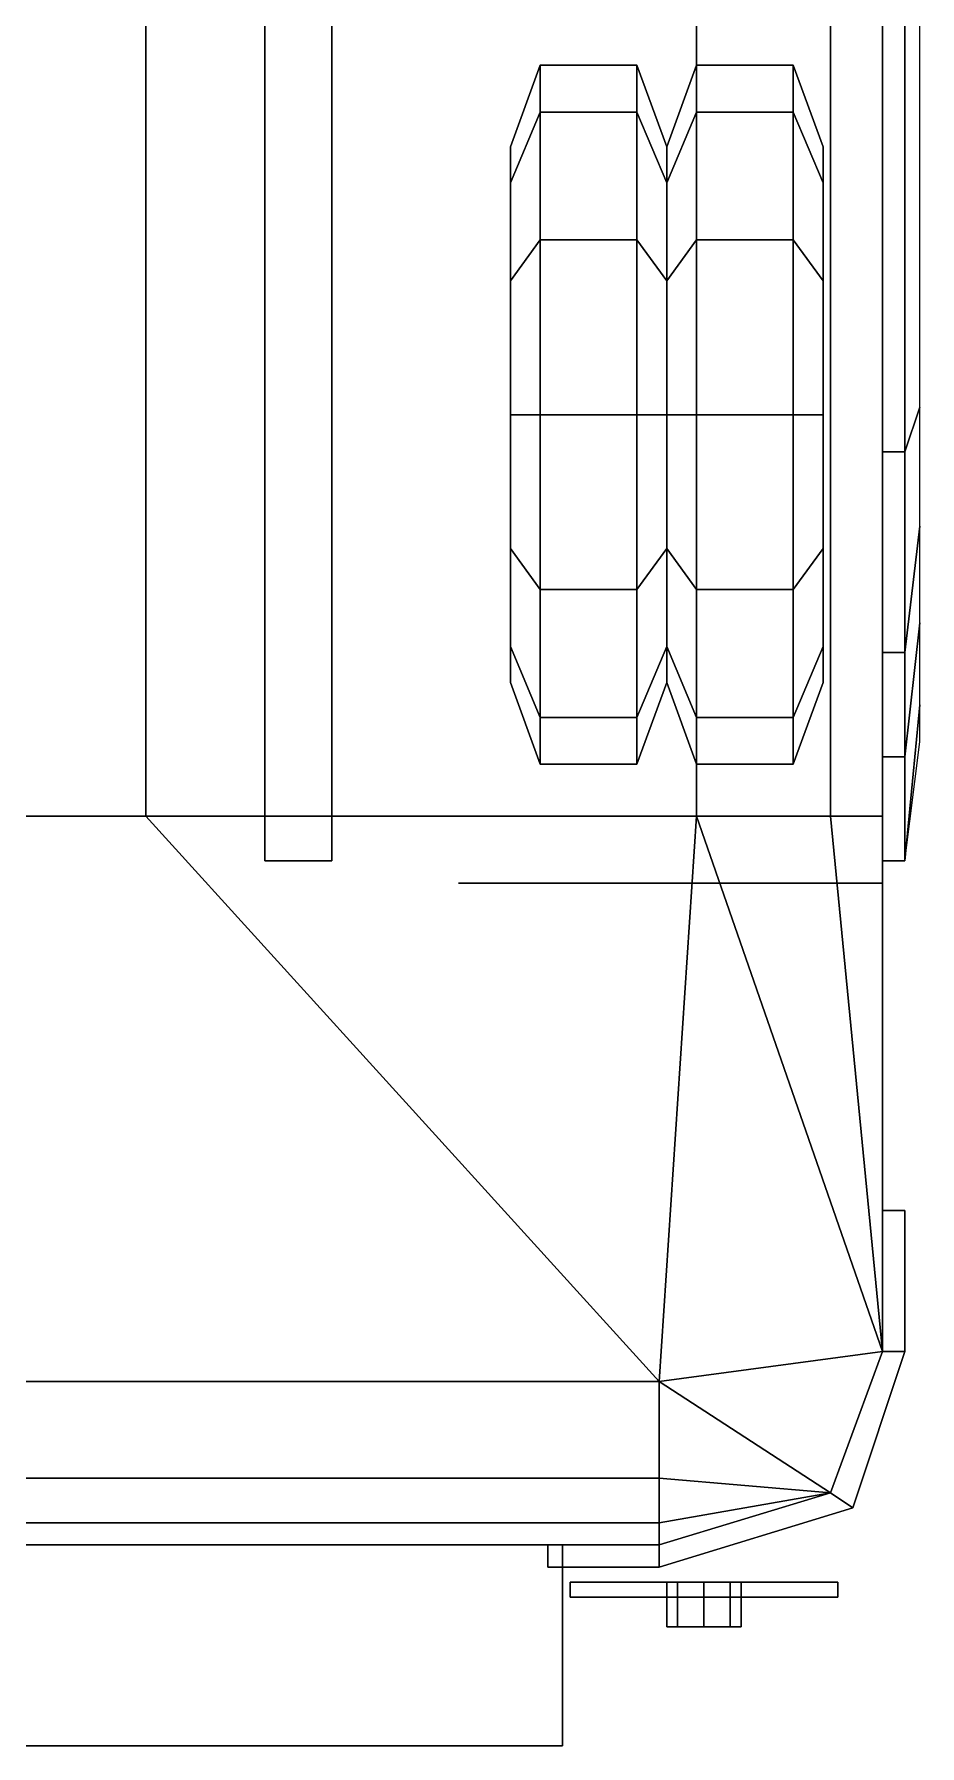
# Model space of a CAD drawing. Header units: millimetres. Extents: x -1.2 to 4.8, y -3.49 to 6.22.
# Drawn here: x 0 to 1.19, y -3.49 to -1.188 of the extents above; entities that cross this region are included whole.
import ezdxf

# ---------------------------------------------------------------- set-up
doc = ezdxf.new("R2010")
doc.units = ezdxf.units.MM
doc.layers.add('wheels', color=2, linetype='Continuous')

msp = doc.modelspace()

# ---------------------------------------------------------------- linework, layer by layer
for points in [[(0.15, -2.24, 2.79), (0.15, 0.7699999999999996, 2.79), (-0.15, 0.7699999999999996, 2.79), (-0.15, -2.24, 2.79)], [(0.1500000000000002, 0.7699999999999987, 2.79), (0.1499999999999998, -2.240000000000001, 2.79), (0.8899999999999998, -2.240000000000001, 2.74), (0.8900000000000002, 0.7699999999999987, 2.74)], [(0.8900000000000001, 0.7700000000000005, 2.74), (0.8899999999999997, -2.239999999999999, 2.74), (1.07, -2.239999999999999, 2.62), (1.07, 0.7700000000000005, 2.62)], [(1.07, 0.7699999999999996, 2.62), (1.07, -2.24, 2.62), (1.14, -2.24, 2.510000000000001), (1.14, 0.7699999999999996, 2.510000000000001)], [(1.14, -2.960000000000001, 2.510000000000001), (1.14, -2.960000000000001, 0.96), (1.14, 0.77, 0.96), (1.14, 0.77, 2.510000000000001)], [(0.3099999999999996, -0.03000000000000025, 0.39), (0.3099999999999996, -2.300000000000001, 0.39), (0.3099999999999996, -2.300000000000001, 0.5900000000000001), (0.3099999999999996, -0.1200000000000001, 0.59)], [(0.4, -0.03000000000000025, 0.39), (0.4, -2.300000000000001, 0.39), (0.3099999999999996, -2.300000000000001, 0.39), (0.3099999999999996, -0.03000000000000025, 0.39)], [(0.4, -2.300000000000001, 0.5900000000000001), (0.4, -2.300000000000001, 0.39), (0.4, -0.03000000000000025, 0.39), (0.4, -0.1200000000000001, 0.59)], [(0.3099999999999996, -0.1200000000000001, 0.59), (0.3099999999999996, -2.300000000000001, 0.5900000000000001), (0.4, -2.300000000000001, 0.5900000000000001), (0.4, -0.1200000000000001, 0.59)], [(1.17, -1.750000000000001, 0.96), (1.17, -0.6000000000000005, 0.96), (1.14, -0.6000000000000005, 0.96), (1.14, -1.750000000000001, 0.96)], [(1.19, -1.69, 0.8200000000000001), (1.19, -0.6500000000000004, 0.8200000000000001), (1.17, -0.6000000000000005, 0.96), (1.17, -1.750000000000001, 0.96)], [(1.19, -1.850000000000001, 0.77), (1.19, -1.69, 0.8200000000000001), (1.17, -1.750000000000001, 0.96), (1.17, -2.02, 0.88)], [(1.14, -2.02, 0.96), (1.14, -2.02, 0.88), (1.14, -1.750000000000001, 0.96)], [(1.17, -2.02, 0.88), (1.17, -1.750000000000001, 0.96), (1.14, -1.750000000000001, 0.96), (1.14, -2.02, 0.88)], [(1.19, -1.98, 0.66), (1.19, -1.850000000000001, 0.77), (1.17, -2.02, 0.88), (1.17, -2.16, 0.74)], [(1.19, -2.090000000000001, 0.44), (1.19, -1.98, 0.66), (1.17, -2.16, 0.74), (1.17, -2.300000000000001, 0.51)], [(1.14, -2.16, 0.96), (1.14, -2.16, 0.74), (1.14, -2.02, 0.88), (1.14, -2.02, 0.96)], [(1.17, -2.16, 0.74), (1.17, -2.02, 0.88), (1.14, -2.02, 0.88), (1.14, -2.16, 0.74)], [(1.19, -2.140000000000001, 0.39), (1.19, -2.090000000000001, 0.44), (1.17, -2.300000000000001, 0.51), (1.17, -2.3, 0.39)], [(1.14, -2.300000000000001, 0.96), (1.14, -2.300000000000001, 0.51), (1.14, -2.16, 0.74), (1.14, -2.16, 0.96)], [(1.17, -2.3, 0.51), (1.17, -2.16, 0.74), (1.14, -2.16, 0.74), (1.14, -2.3, 0.51)], [(0.84, -3.000000000000001, 2.66), (0.1499999999999998, -2.240000000000001, 2.79), (-0.1499999999999999, -2.24, 2.79), (-0.8399999999999999, -3.000000000000001, 2.66)], [(0.84, -3.000000000000001, 2.66), (0.8899999999999997, -2.240000000000002, 2.74), (0.1499999999999998, -2.240000000000001, 2.79)], [(1.14, -2.960000000000001, 2.510000000000001), (1.14, -2.960000000000001, 2.510000000000001), (0.8899999999999997, -2.240000000000002, 2.74), (0.8399999999999997, -3.000000000000001, 2.66)], [(0.8899999999999997, -2.240000000000002, 2.74), (1.14, -2.960000000000001, 2.510000000000001), (1.14, -2.960000000000001, 2.510000000000001), (1.07, -2.24, 2.62)], [(1.07, -2.24, 2.62), (1.14, -2.960000000000001, 2.510000000000001), (1.14, -2.960000000000001, 2.510000000000001), (1.14, -2.24, 2.510000000000001)], [(0.3099999999999996, -2.300000000000001, 0.5900000000000001), (0.3099999999999996, -2.300000000000001, 0.39), (0.4, -2.300000000000001, 0.39), (0.4, -2.300000000000001, 0.5900000000000001)], [(1.14, -2.960000000000001, 0.96), (1.14, -2.960000000000001, 0.39), (1.14, -2.300000000000001, 0.39), (1.14, -2.300000000000001, 0.96)], [(1.17, -2.3, 0.39), (1.17, -2.300000000000001, 0.51), (1.14, -2.300000000000001, 0.51), (1.14, -2.3, 0.39)], [(0.5700000000000001, -2.330000000000001, 0.3900000000000001), (0.5700000000000001, -2.330000000000001, -0.02000000000000002), (1.14, -2.330000000000001, -0.02000000000000002), (1.14, -2.330000000000001, 0.3900000000000001)], [(1.14, -2.330000000000001, 0.3900000000000001), (1.14, -2.330000000000001, -0.02000000000000002), (0.5700000000000001, -2.330000000000001, -0.02000000000000002), (0.5700000000000001, -2.330000000000001, 0.3900000000000001)], [(1.140000000000001, -2.960000000000001, 0.64), (1.17, -2.960000000000001, 0.64), (1.17, -2.77, 0.64), (1.140000000000001, -2.77, 0.64)], [(1.17, -2.77, 0.64), (1.17, -2.77, 0.56), (1.140000000000001, -2.77, 0.56), (1.140000000000001, -2.77, 0.64)], [(1.140000000000001, -2.77, 0.64), (1.140000000000001, -2.77, 0.56), (1.140000000000001, -2.960000000000001, 0.56), (1.140000000000001, -2.960000000000001, 0.64)], [(1.140000000000001, -2.77, 0.56), (1.17, -2.77, 0.56), (1.17, -2.960000000000001, 0.56), (1.140000000000001, -2.960000000000001, 0.56)], [(1.140000000000001, -2.77, 0.53), (1.140000000000001, -2.77, 0.4500000000000001), (1.140000000000001, -2.960000000000001, 0.4500000000000001), (1.140000000000001, -2.960000000000001, 0.53)], [(1.17, -2.77, 0.53), (1.17, -2.77, 0.4500000000000001), (1.140000000000001, -2.77, 0.4500000000000001), (1.140000000000001, -2.77, 0.53)], [(1.140000000000001, -2.77, 0.4500000000000001), (1.17, -2.77, 0.4500000000000001), (1.17, -2.960000000000001, 0.4500000000000001), (1.140000000000001, -2.960000000000001, 0.4500000000000001)], [(1.140000000000001, -2.960000000000001, 0.53), (1.17, -2.960000000000001, 0.53), (1.17, -2.77, 0.53), (1.140000000000001, -2.77, 0.53)], [(1.17, -2.960000000000001, 0.64), (1.17, -2.960000000000001, 0.56), (1.17, -2.77, 0.56), (1.17, -2.77, 0.64)], [(1.17, -2.960000000000001, 0.53), (1.17, -2.960000000000001, 0.4500000000000001), (1.17, -2.77, 0.4500000000000001), (1.17, -2.77, 0.53)], [(1.14, -2.960000000000001, 2.510000000000001), (1.14, -2.960000000000001, 2.510000000000001), (0.84, -3.000000000000001, 2.66), (1.07, -3.15, 2.4)], [(1.07, -3.15, 2.4), (1.07, -3.15, 0.39), (1.14, -2.960000000000001, 0.39), (1.14, -2.960000000000001, 2.510000000000001)], [(1.07, -3.15, 0.64), (1.1, -3.170000000000001, 0.64), (1.17, -2.960000000000001, 0.64), (1.140000000000001, -2.960000000000001, 0.64)], [(1.140000000000001, -2.960000000000001, 0.56), (1.17, -2.960000000000001, 0.56), (1.1, -3.170000000000001, 0.56), (1.07, -3.15, 0.56)], [(1.140000000000001, -2.960000000000001, 0.64), (1.140000000000001, -2.960000000000001, 0.56), (1.07, -3.150000000000001, 0.56), (1.07, -3.150000000000001, 0.64)], [(1.07, -3.15, 0.53), (1.1, -3.170000000000001, 0.53), (1.17, -2.960000000000001, 0.53), (1.140000000000001, -2.960000000000001, 0.53)], [(1.140000000000001, -2.960000000000001, 0.4500000000000001), (1.17, -2.960000000000001, 0.4500000000000001), (1.1, -3.170000000000001, 0.4500000000000001), (1.07, -3.15, 0.4500000000000001)], [(1.140000000000001, -2.960000000000001, 0.53), (1.140000000000001, -2.960000000000001, 0.4500000000000001), (1.07, -3.150000000000001, 0.4500000000000001), (1.07, -3.150000000000001, 0.53)], [(1.1, -3.170000000000001, 0.64), (1.1, -3.170000000000001, 0.56), (1.17, -2.960000000000001, 0.56), (1.17, -2.960000000000001, 0.64)], [(1.1, -3.170000000000001, 0.53), (1.1, -3.170000000000001, 0.4500000000000001), (1.17, -2.960000000000001, 0.4500000000000001), (1.17, -2.960000000000001, 0.53)], [(0.84, -3.130000000000001, 2.62), (0.84, -3.000000000000001, 2.66), (-0.8399999999999999, -3.000000000000001, 2.66), (-0.8399999999999999, -3.130000000000001, 2.62)], [(1.07, -3.15, 2.4), (1.07, -3.15, 2.4), (0.8399999999999999, -3.000000000000001, 2.66), (0.8399999999999999, -3.130000000000001, 2.62)], [(0.84, -3.19, 2.56), (0.84, -3.130000000000001, 2.62), (-0.8399999999999999, -3.130000000000001, 2.62), (-0.8399999999999999, -3.19, 2.56)], [(1.07, -3.15, 2.4), (1.07, -3.15, 2.4), (0.8399999999999999, -3.130000000000001, 2.62), (0.8399999999999999, -3.19, 2.56)], [(0.84, -3.220000000000001, 2.4), (0.84, -3.220000000000001, 0.39), (1.07, -3.15, 0.39), (1.07, -3.15, 2.4)], [(1.07, -3.15, 2.4), (1.07, -3.15, 2.4), (0.8399999999999999, -3.19, 2.56), (0.8399999999999999, -3.220000000000001, 2.4)], [(0.84, -3.220000000000001, 0.64), (0.84, -3.25, 0.64), (1.1, -3.170000000000001, 0.64), (1.07, -3.15, 0.64)], [(1.07, -3.15, 0.56), (1.1, -3.170000000000001, 0.56), (0.84, -3.25, 0.56), (0.84, -3.220000000000001, 0.56)], [(1.07, -3.15, 0.64), (1.07, -3.15, 0.56), (0.84, -3.220000000000001, 0.56), (0.84, -3.220000000000001, 0.64)], [(0.84, -3.220000000000001, 0.53), (0.84, -3.25, 0.53), (1.1, -3.170000000000001, 0.53), (1.07, -3.15, 0.53)], [(1.07, -3.15, 0.4500000000000001), (1.1, -3.170000000000001, 0.4500000000000001), (0.84, -3.25, 0.4500000000000001), (0.84, -3.220000000000001, 0.4500000000000001)], [(1.07, -3.15, 0.53), (1.07, -3.15, 0.4500000000000001), (0.84, -3.220000000000001, 0.4500000000000001), (0.84, -3.220000000000001, 0.53)], [(0.84, -3.25, 0.64), (0.84, -3.25, 0.56), (1.1, -3.170000000000001, 0.56), (1.1, -3.170000000000001, 0.64)], [(0.84, -3.25, 0.53), (0.84, -3.25, 0.4500000000000001), (1.1, -3.170000000000001, 0.4500000000000001), (1.1, -3.170000000000001, 0.53)], [(0.84, -3.220000000000001, 2.4), (0.84, -3.19, 2.56), (-0.8399999999999999, -3.19, 2.56), (-0.8399999999999999, -3.220000000000001, 2.4)], [(0.84, -3.220000000000001, 0.39), (0.84, -3.220000000000001, 2.4), (-0.8399999999999999, -3.220000000000001, 2.4), (-0.8399999999999999, -3.220000000000001, 0.39)], [(0.71, -3.220000000000002, 0.39), (0.71, -3.49, 0.39), (-0.71, -3.49, 0.39), (-0.71, -3.220000000000002, 0.39)], [(-0.71, -3.220000000000002, 0.4299999999999999), (-0.71, -3.49, 0.4299999999999999), (0.71, -3.49, 0.4299999999999999), (0.71, -3.220000000000002, 0.4299999999999999)], [(0.6899999999999992, -3.220000000000001, 0.56), (0.6899999999999992, -3.25, 0.56), (0.6899999999999992, -3.25, 0.64), (0.6899999999999992, -3.220000000000001, 0.64)], [(0.84, -3.220000000000001, 0.64), (0.84, -3.220000000000001, 0.56), (0.6899999999999992, -3.220000000000001, 0.56), (0.6899999999999992, -3.220000000000001, 0.64)], [(0.84, -3.220000000000001, 0.56), (0.84, -3.25, 0.56), (0.6899999999999992, -3.25, 0.56), (0.6899999999999992, -3.220000000000001, 0.56)], [(0.6899999999999992, -3.220000000000001, 0.64), (0.6899999999999992, -3.25, 0.64), (0.84, -3.25, 0.64), (0.84, -3.220000000000001, 0.64)], [(0.6899999999999992, -3.220000000000001, 0.4500000000000001), (0.6899999999999992, -3.25, 0.4500000000000001), (0.6899999999999992, -3.25, 0.53), (0.6899999999999992, -3.220000000000001, 0.53)], [(0.84, -3.220000000000001, 0.53), (0.84, -3.220000000000001, 0.4500000000000001), (0.6899999999999992, -3.220000000000001, 0.4500000000000001), (0.6899999999999992, -3.220000000000001, 0.53)], [(0.84, -3.220000000000001, 0.4500000000000001), (0.84, -3.25, 0.4500000000000001), (0.6899999999999992, -3.25, 0.4500000000000001), (0.6899999999999992, -3.220000000000001, 0.4500000000000001)], [(0.6899999999999992, -3.220000000000001, 0.53), (0.6899999999999992, -3.25, 0.53), (0.84, -3.25, 0.53), (0.84, -3.220000000000001, 0.53)], [(0.71, -3.49, 0.4299999999999999), (0.71, -3.49, 0.39), (0.71, -3.220000000000002, 0.39), (0.71, -3.220000000000002, 0.4299999999999999)], [(0.6899999999999992, -3.25, 0.64), (0.6899999999999992, -3.25, 0.56), (0.84, -3.25, 0.56), (0.84, -3.25, 0.64)], [(0.6899999999999992, -3.25, 0.53), (0.6899999999999992, -3.25, 0.4500000000000001), (0.84, -3.25, 0.4500000000000001), (0.84, -3.25, 0.53)], [(0.7199999999999993, -3.270000000000001, 0.37), (0.7199999999999993, -3.290000000000003, 0.37), (0.7199999999999993, -3.290000000000003, 0.61), (0.7199999999999993, -3.270000000000001, 0.61)], [(1.08, -3.270000000000001, 0.61), (1.08, -3.270000000000001, 0.37), (0.7199999999999993, -3.270000000000001, 0.37), (0.7199999999999993, -3.270000000000001, 0.61)], [(1.08, -3.270000000000001, 0.37), (1.08, -3.290000000000003, 0.37), (0.7199999999999993, -3.290000000000003, 0.37), (0.7199999999999993, -3.270000000000001, 0.37)], [(0.7199999999999993, -3.270000000000001, 0.61), (0.7199999999999993, -3.290000000000003, 0.61), (1.08, -3.290000000000003, 0.61), (1.08, -3.270000000000001, 0.61)], [(0.7199999999999993, -3.290000000000003, 0.61), (0.7199999999999993, -3.290000000000003, 0.37), (1.08, -3.290000000000003, 0.37), (1.08, -3.290000000000003, 0.61)], [(0.8646446609406725, -3.270000000000001, 0.7053553390593275), (0.8499999999999999, -3.270000000000001, 0.67), (0.8499999999999999, -3.33, 0.67), (0.8646446609406725, -3.33, 0.7053553390593275)], [(0.8499999999999999, -3.270000000000001, 0.67), (0.8646446609406725, -3.270000000000001, 0.6346446609406726), (0.8646446609406725, -3.33, 0.6346446609406726), (0.8499999999999999, -3.33, 0.67)], [(0.85, -3.270000000000001, 0.67), (0.9353553390593274, -3.270000000000001, 0.7053553390593275), (0.9500000000000001, -3.270000000000001, 0.67), (0.8646446609406726, -3.270000000000001, 0.6346446609406726)], [(0.8646446609406726, -3.270000000000001, 0.7053553390593275), (0.9, -3.270000000000001, 0.7200000000000001), (0.9353553390593274, -3.270000000000001, 0.7053553390593275), (0.85, -3.270000000000001, 0.67)], [(0.8999999999999999, -3.270000000000001, 0.7200000000000001), (0.8646446609406725, -3.270000000000001, 0.7053553390593275), (0.8646446609406725, -3.33, 0.7053553390593275), (0.8999999999999999, -3.33, 0.7200000000000001)], [(0.8646446609406725, -3.270000000000001, 0.6346446609406726), (0.8999999999999999, -3.270000000000001, 0.62), (0.8999999999999999, -3.33, 0.62), (0.8646446609406725, -3.33, 0.6346446609406726)], [(0.8646446609406726, -3.270000000000001, 0.6346446609406726), (0.9500000000000001, -3.270000000000001, 0.67), (0.9353553390593274, -3.270000000000001, 0.6346446609406726), (0.9, -3.270000000000001, 0.62)], [(0.9353553390593273, -3.270000000000001, 0.7053553390593275), (0.8999999999999999, -3.270000000000001, 0.7200000000000001), (0.8999999999999999, -3.33, 0.7200000000000001), (0.9353553390593273, -3.33, 0.7053553390593275)], [(0.8999999999999999, -3.270000000000001, 0.62), (0.9353553390593273, -3.270000000000001, 0.6346446609406726), (0.9353553390593273, -3.33, 0.6346446609406726), (0.8999999999999999, -3.33, 0.62)], [(0.95, -3.270000000000001, 0.67), (0.9353553390593273, -3.270000000000001, 0.7053553390593275), (0.9353553390593273, -3.33, 0.7053553390593275), (0.95, -3.33, 0.67)], [(0.9353553390593273, -3.270000000000001, 0.6346446609406726), (0.95, -3.270000000000001, 0.67), (0.95, -3.33, 0.67), (0.9353553390593273, -3.33, 0.6346446609406726)], [(1.08, -3.290000000000003, 0.61), (1.08, -3.290000000000003, 0.37), (1.08, -3.270000000000001, 0.37), (1.08, -3.270000000000001, 0.61)], [(0.95, -3.33, 0.67), (0.8646446609406725, -3.33, 0.7053553390593275), (0.8499999999999999, -3.33, 0.67), (0.9353553390593273, -3.33, 0.6346446609406726)], [(0.9353553390593273, -3.33, 0.6346446609406726), (0.8499999999999999, -3.33, 0.67), (0.8646446609406725, -3.33, 0.6346446609406726), (0.8999999999999999, -3.33, 0.62)], [(0.9353553390593273, -3.33, 0.7053553390593275), (0.8999999999999999, -3.33, 0.7200000000000001), (0.8646446609406725, -3.33, 0.7053553390593275), (0.95, -3.33, 0.67)], [(-0.71, -3.49, 0.4299999999999999), (-0.71, -3.49, 0.39), (0.71, -3.49, 0.39), (0.71, -3.49, 0.4299999999999999)]]:
    msp.add_3dface(points)
at = {"layer": 'wheels'}
for points in [[(0.6800000000000002, -1.292968060221313, 0.5850000000000006), (0.6800000000000002, -1.23, 0.3500000000000003), (0.6400000000000001, -1.34, 0.3500000000000002), (0.6400000000000001, -1.388230854637603, 0.53)], [(0.6800000000000002, -1.23, 0.3500000000000003), (0.6800000000000002, -1.292968060221312, 0.1149999999999998), (0.6400000000000001, -1.388230854637603, 0.1700000000000003), (0.6400000000000001, -1.34, 0.3500000000000002)], [(0.8100000000000003, -1.292968060221313, 0.5850000000000006), (0.8100000000000003, -1.23, 0.3500000000000003), (0.6800000000000002, -1.23, 0.3500000000000003), (0.6800000000000002, -1.292968060221313, 0.5850000000000006)], [(0.8100000000000003, -1.23, 0.3500000000000003), (0.8100000000000003, -1.292968060221312, 0.1149999999999998), (0.6800000000000002, -1.292968060221312, 0.1149999999999998), (0.6800000000000002, -1.23, 0.3500000000000003)], [(0.8100000000000003, -1.23, 0.3499999999999998), (0.8100000000000003, -1.292968060221312, 0.5850000000000002), (0.8500000000000003, -1.388230854637603, 0.5299999999999997), (0.8500000000000003, -1.34, 0.3499999999999998)], [(0.8100000000000003, -1.292968060221313, 0.1149999999999993), (0.8100000000000003, -1.23, 0.3499999999999998), (0.8500000000000003, -1.34, 0.3499999999999998), (0.8500000000000003, -1.388230854637603, 0.1699999999999999)], [(0.8900000000000001, -1.292968060221313, 0.5850000000000006), (0.8900000000000001, -1.23, 0.3500000000000003), (0.8500000000000001, -1.34, 0.3500000000000002), (0.8500000000000001, -1.388230854637603, 0.53)], [(0.8900000000000001, -1.23, 0.3500000000000003), (0.8900000000000001, -1.292968060221312, 0.1149999999999998), (0.8500000000000001, -1.388230854637603, 0.1700000000000003), (0.8500000000000001, -1.34, 0.3500000000000002)], [(1.02, -1.292968060221313, 0.5850000000000006), (1.02, -1.23, 0.3500000000000003), (0.8900000000000001, -1.23, 0.3500000000000003), (0.8900000000000001, -1.292968060221313, 0.5850000000000006)], [(1.02, -1.23, 0.3500000000000003), (1.02, -1.292968060221312, 0.1149999999999998), (0.8900000000000001, -1.292968060221312, 0.1149999999999998), (0.8900000000000001, -1.23, 0.3500000000000003)], [(1.02, -1.23, 0.3499999999999998), (1.02, -1.292968060221312, 0.5850000000000002), (1.06, -1.388230854637603, 0.5299999999999997), (1.06, -1.34, 0.3499999999999998)], [(1.02, -1.292968060221313, 0.1149999999999993), (1.02, -1.23, 0.3499999999999998), (1.06, -1.34, 0.3499999999999998), (1.06, -1.388230854637603, 0.1699999999999999)], [(0.6800000000000002, -1.292968060221312, 0.1149999999999998), (0.6800000000000002, -1.465, -0.05703193977868692), (0.6400000000000001, -1.52, 0.03823085463760223), (0.6400000000000001, -1.388230854637603, 0.1700000000000003)], [(0.6800000000000002, -1.465, 0.7570319397786871), (0.6800000000000002, -1.292968060221313, 0.5850000000000006), (0.6400000000000001, -1.388230854637603, 0.53), (0.6400000000000001, -1.52, 0.661769145362398)], [(0.8100000000000003, -1.292968060221312, 0.1149999999999998), (0.8100000000000003, -1.465, -0.05703193977868692), (0.6800000000000002, -1.465, -0.05703193977868692), (0.6800000000000002, -1.292968060221312, 0.1149999999999998)], [(0.8100000000000003, -1.465, 0.7570319397786871), (0.8100000000000003, -1.292968060221313, 0.5850000000000006), (0.6800000000000002, -1.292968060221313, 0.5850000000000006), (0.6800000000000002, -1.465, 0.7570319397786871)], [(0.8100000000000003, -1.465, -0.05703193977868715), (0.8100000000000003, -1.292968060221313, 0.1149999999999993), (0.8500000000000003, -1.388230854637603, 0.1699999999999999), (0.8500000000000003, -1.52, 0.03823085463760201)], [(0.8100000000000003, -1.292968060221312, 0.5850000000000002), (0.8100000000000003, -1.465, 0.7570319397786869), (0.8500000000000003, -1.52, 0.6617691453623977), (0.8500000000000003, -1.388230854637603, 0.5299999999999997)], [(0.8900000000000001, -1.292968060221312, 0.1149999999999998), (0.8900000000000001, -1.465, -0.05703193977868692), (0.8500000000000001, -1.52, 0.03823085463760223), (0.8500000000000001, -1.388230854637603, 0.1700000000000003)], [(0.8900000000000001, -1.465, 0.7570319397786871), (0.8900000000000001, -1.292968060221313, 0.5850000000000006), (0.8500000000000001, -1.388230854637603, 0.53), (0.8500000000000001, -1.52, 0.661769145362398)], [(1.02, -1.292968060221312, 0.1149999999999998), (1.02, -1.465, -0.05703193977868692), (0.8900000000000001, -1.465, -0.05703193977868692), (0.8900000000000001, -1.292968060221312, 0.1149999999999998)], [(1.02, -1.465, 0.7570319397786871), (1.02, -1.292968060221313, 0.5850000000000006), (0.8900000000000001, -1.292968060221313, 0.5850000000000006), (0.8900000000000001, -1.465, 0.7570319397786871)], [(1.02, -1.465, -0.05703193977868715), (1.02, -1.292968060221313, 0.1149999999999993), (1.06, -1.388230854637603, 0.1699999999999999), (1.06, -1.52, 0.03823085463760201)], [(1.02, -1.292968060221312, 0.5850000000000002), (1.02, -1.465, 0.7570319397786869), (1.06, -1.52, 0.6617691453623977), (1.06, -1.388230854637603, 0.5299999999999997)], [(0.6400000000000001, -1.88, 0.6617691453623978), (0.6400000000000001, -1.388230854637603, 0.53), (0.6400000000000001, -1.34, 0.3500000000000002), (0.6400000000000001, -2.011769145362398, 0.5299999999999999)], [(0.6400000000000001, -2.011769145362398, 0.5299999999999999), (0.6400000000000001, -1.34, 0.3500000000000002), (0.6400000000000001, -1.388230854637603, 0.1700000000000003), (0.6400000000000001, -2.06, 0.35)], [(1.06, -1.388230854637603, 0.5299999999999999), (1.06, -2.06, 0.3500000000000002), (1.06, -2.011769145362398, 0.1700000000000003), (1.06, -1.34, 0.35)], [(1.06, -1.34, 0.35), (1.06, -2.011769145362398, 0.1700000000000003), (1.06, -1.88, 0.03823085463760223), (1.06, -1.388230854637603, 0.1700000000000002)], [(0.6400000000000001, -2.06, 0.35), (0.6400000000000001, -1.388230854637603, 0.1700000000000003), (0.6400000000000001, -1.52, 0.03823085463760223), (0.6400000000000001, -2.011769145362398, 0.1700000000000002)], [(0.6400000000000001, -1.7, 0.71), (0.6400000000000001, -1.52, 0.661769145362398), (0.6400000000000001, -1.388230854637603, 0.53), (0.6400000000000001, -1.88, 0.6617691453623978)], [(1.06, -1.52, 0.6617691453623978), (1.06, -2.011769145362398, 0.53), (1.06, -2.06, 0.3500000000000002), (1.06, -1.388230854637603, 0.5299999999999999)], [(1.06, -1.388230854637603, 0.1700000000000002), (1.06, -1.88, 0.03823085463760223), (1.06, -1.7, -0.01000000000000001), (1.06, -1.52, 0.03823085463760212)], [(0.6800000000000002, -1.465, -0.05703193977868692), (0.6800000000000002, -1.7, -0.120000000000001), (0.6400000000000001, -1.7, -0.01000000000000001), (0.6400000000000001, -1.52, 0.03823085463760223)], [(0.6800000000000002, -1.7, 0.820000000000001), (0.6800000000000002, -1.465, 0.7570319397786871), (0.6400000000000001, -1.52, 0.661769145362398), (0.6400000000000001, -1.7, 0.71)], [(0.8100000000000003, -1.465, -0.05703193977868692), (0.8100000000000003, -1.7, -0.120000000000001), (0.6800000000000002, -1.7, -0.120000000000001), (0.6800000000000002, -1.465, -0.05703193977868692)], [(0.8100000000000003, -1.7, 0.820000000000001), (0.8100000000000003, -1.465, 0.7570319397786871), (0.6800000000000002, -1.465, 0.7570319397786871), (0.6800000000000002, -1.7, 0.820000000000001)], [(0.8100000000000003, -1.7, -0.120000000000001), (0.8100000000000003, -1.465, -0.05703193977868715), (0.8500000000000003, -1.52, 0.03823085463760201), (0.8500000000000003, -1.7, -0.01000000000000001)], [(0.8100000000000003, -1.465, 0.7570319397786869), (0.8100000000000003, -1.7, 0.820000000000001), (0.8500000000000003, -1.7, 0.71), (0.8500000000000003, -1.52, 0.6617691453623977)], [(0.8900000000000001, -1.465, -0.05703193977868692), (0.8900000000000001, -1.7, -0.120000000000001), (0.8500000000000001, -1.7, -0.01000000000000001), (0.8500000000000001, -1.52, 0.03823085463760223)], [(0.8900000000000001, -1.7, 0.820000000000001), (0.8900000000000001, -1.465, 0.7570319397786871), (0.8500000000000001, -1.52, 0.661769145362398), (0.8500000000000001, -1.7, 0.71)], [(1.02, -1.465, -0.05703193977868692), (1.02, -1.7, -0.120000000000001), (0.8900000000000001, -1.7, -0.120000000000001), (0.8900000000000001, -1.465, -0.05703193977868692)], [(1.02, -1.7, 0.820000000000001), (1.02, -1.465, 0.7570319397786871), (0.8900000000000001, -1.465, 0.7570319397786871), (0.8900000000000001, -1.7, 0.820000000000001)], [(1.02, -1.7, -0.120000000000001), (1.02, -1.465, -0.05703193977868715), (1.06, -1.52, 0.03823085463760201), (1.06, -1.7, -0.01000000000000001)], [(1.02, -1.465, 0.7570319397786869), (1.02, -1.7, 0.820000000000001), (1.06, -1.7, 0.71), (1.06, -1.52, 0.6617691453623977)], [(0.6400000000000001, -2.011769145362398, 0.1700000000000002), (0.6400000000000001, -1.52, 0.03823085463760223), (0.6400000000000001, -1.7, -0.01000000000000001), (0.6400000000000001, -1.88, 0.03823085463760212)], [(1.06, -1.7, 0.71), (1.06, -1.88, 0.661769145362398), (1.06, -2.011769145362398, 0.53), (1.06, -1.52, 0.6617691453623978)], [(0.6800000000000002, -1.7, -0.120000000000001), (0.6800000000000002, -1.935, -0.05703193977868704), (0.6400000000000001, -1.88, 0.03823085463760212), (0.6400000000000001, -1.7, -0.01000000000000001)], [(0.6800000000000002, -1.935, 0.757031939778687), (0.6800000000000002, -1.7, 0.820000000000001), (0.6400000000000001, -1.7, 0.71), (0.6400000000000001, -1.88, 0.6617691453623978)], [(0.8100000000000003, -1.7, -0.120000000000001), (0.8100000000000003, -1.935, -0.05703193977868704), (0.6800000000000002, -1.935, -0.05703193977868704), (0.6800000000000002, -1.7, -0.120000000000001)], [(0.8100000000000003, -1.935, 0.757031939778687), (0.8100000000000003, -1.7, 0.820000000000001), (0.6800000000000002, -1.7, 0.820000000000001), (0.6800000000000002, -1.935, 0.757031939778687)], [(0.8100000000000003, -1.935, -0.05703193977868704), (0.8100000000000003, -1.7, -0.120000000000001), (0.8500000000000003, -1.7, -0.01000000000000001), (0.8500000000000003, -1.88, 0.03823085463760212)], [(0.8100000000000003, -1.7, 0.820000000000001), (0.8100000000000003, -1.935, 0.757031939778687), (0.8500000000000003, -1.88, 0.6617691453623978), (0.8500000000000003, -1.7, 0.71)], [(0.8900000000000001, -1.7, -0.120000000000001), (0.8900000000000001, -1.935, -0.05703193977868704), (0.8500000000000001, -1.88, 0.03823085463760212), (0.8500000000000001, -1.7, -0.01000000000000001)], [(0.8900000000000001, -1.935, 0.757031939778687), (0.8900000000000001, -1.7, 0.820000000000001), (0.8500000000000001, -1.7, 0.71), (0.8500000000000001, -1.88, 0.6617691453623978)], [(1.02, -1.7, -0.120000000000001), (1.02, -1.935, -0.05703193977868704), (0.8900000000000001, -1.935, -0.05703193977868704), (0.8900000000000001, -1.7, -0.120000000000001)], [(1.02, -1.935, 0.757031939778687), (1.02, -1.7, 0.820000000000001), (0.8900000000000001, -1.7, 0.820000000000001), (0.8900000000000001, -1.935, 0.757031939778687)], [(1.02, -1.935, -0.05703193977868704), (1.02, -1.7, -0.120000000000001), (1.06, -1.7, -0.01000000000000001), (1.06, -1.88, 0.03823085463760212)], [(1.02, -1.7, 0.820000000000001), (1.02, -1.935, 0.757031939778687), (1.06, -1.88, 0.6617691453623978), (1.06, -1.7, 0.71)], [(0.6800000000000002, -1.935, -0.05703193977868704), (0.6800000000000002, -2.107031939778687, 0.1149999999999997), (0.6400000000000001, -2.011769145362398, 0.1700000000000002), (0.6400000000000001, -1.88, 0.03823085463760212)], [(0.6800000000000002, -2.107031939778687, 0.5850000000000004), (0.6800000000000002, -1.935, 0.757031939778687), (0.6400000000000001, -1.88, 0.6617691453623978), (0.6400000000000001, -2.011769145362398, 0.5299999999999999)], [(0.8100000000000003, -2.107031939778687, 0.1149999999999995), (0.8100000000000003, -1.935, -0.05703193977868704), (0.8500000000000003, -1.88, 0.03823085463760212), (0.8500000000000003, -2.011769145362398, 0.17)], [(0.8100000000000003, -1.935, 0.757031939778687), (0.8100000000000003, -2.107031939778687, 0.5850000000000003), (0.8500000000000003, -2.011769145362398, 0.5299999999999998), (0.8500000000000003, -1.88, 0.6617691453623978)], [(0.8900000000000001, -1.935, -0.05703193977868704), (0.8900000000000001, -2.107031939778687, 0.1149999999999997), (0.8500000000000001, -2.011769145362398, 0.1700000000000002), (0.8500000000000001, -1.88, 0.03823085463760212)], [(0.8900000000000001, -2.107031939778687, 0.5850000000000004), (0.8900000000000001, -1.935, 0.757031939778687), (0.8500000000000001, -1.88, 0.6617691453623978), (0.8500000000000001, -2.011769145362398, 0.5299999999999999)], [(1.02, -2.107031939778687, 0.1149999999999995), (1.02, -1.935, -0.05703193977868704), (1.06, -1.88, 0.03823085463760212), (1.06, -2.011769145362398, 0.17)], [(1.02, -1.935, 0.757031939778687), (1.02, -2.107031939778687, 0.5850000000000003), (1.06, -2.011769145362398, 0.5299999999999998), (1.06, -1.88, 0.6617691453623978)], [(0.8100000000000003, -1.935, -0.05703193977868704), (0.8100000000000003, -2.107031939778687, 0.1149999999999997), (0.6800000000000002, -2.107031939778687, 0.1149999999999997), (0.6800000000000002, -1.935, -0.05703193977868704)], [(0.8100000000000003, -2.107031939778687, 0.5850000000000004), (0.8100000000000003, -1.935, 0.757031939778687), (0.6800000000000002, -1.935, 0.757031939778687), (0.6800000000000002, -2.107031939778687, 0.5850000000000004)], [(1.02, -1.935, -0.05703193977868704), (1.02, -2.107031939778687, 0.1149999999999997), (0.8900000000000001, -2.107031939778687, 0.1149999999999997), (0.8900000000000001, -1.935, -0.05703193977868704)], [(1.02, -2.107031939778687, 0.5850000000000004), (1.02, -1.935, 0.757031939778687), (0.8900000000000001, -1.935, 0.757031939778687), (0.8900000000000001, -2.107031939778687, 0.5850000000000004)], [(0.6800000000000002, -2.170000000000001, 0.35), (0.6800000000000002, -2.107031939778687, 0.5850000000000004), (0.6400000000000001, -2.011769145362398, 0.5299999999999999), (0.6400000000000001, -2.06, 0.35)], [(0.6800000000000002, -2.107031939778687, 0.1149999999999997), (0.6800000000000002, -2.170000000000001, 0.35), (0.6400000000000001, -2.06, 0.35), (0.6400000000000001, -2.011769145362398, 0.1700000000000002)], [(0.8100000000000003, -2.107031939778687, 0.5850000000000003), (0.8100000000000003, -2.170000000000001, 0.35), (0.8500000000000003, -2.06, 0.35), (0.8500000000000003, -2.011769145362398, 0.5299999999999998)], [(0.8100000000000003, -2.170000000000001, 0.35), (0.8100000000000003, -2.107031939778687, 0.1149999999999995), (0.8500000000000003, -2.011769145362398, 0.17), (0.8500000000000003, -2.06, 0.35)], [(0.8900000000000001, -2.170000000000001, 0.35), (0.8900000000000001, -2.107031939778687, 0.5850000000000004), (0.8500000000000001, -2.011769145362398, 0.5299999999999999), (0.8500000000000001, -2.06, 0.35)], [(0.8900000000000001, -2.107031939778687, 0.1149999999999997), (0.8900000000000001, -2.170000000000001, 0.35), (0.8500000000000001, -2.06, 0.35), (0.8500000000000001, -2.011769145362398, 0.1700000000000002)], [(1.02, -2.107031939778687, 0.5850000000000003), (1.02, -2.170000000000001, 0.35), (1.06, -2.06, 0.35), (1.06, -2.011769145362398, 0.5299999999999998)], [(1.02, -2.170000000000001, 0.35), (1.02, -2.107031939778687, 0.1149999999999995), (1.06, -2.011769145362398, 0.17), (1.06, -2.06, 0.35)], [(0.8100000000000003, -2.170000000000001, 0.35), (0.8100000000000003, -2.107031939778687, 0.5850000000000004), (0.6800000000000002, -2.107031939778687, 0.5850000000000004), (0.6800000000000002, -2.170000000000001, 0.35)], [(0.8100000000000003, -2.107031939778687, 0.1149999999999997), (0.8100000000000003, -2.170000000000001, 0.35), (0.6800000000000002, -2.170000000000001, 0.35), (0.6800000000000002, -2.107031939778687, 0.1149999999999997)], [(1.02, -2.170000000000001, 0.35), (1.02, -2.107031939778687, 0.5850000000000004), (0.8900000000000001, -2.107031939778687, 0.5850000000000004), (0.8900000000000001, -2.170000000000001, 0.35)], [(1.02, -2.107031939778687, 0.1149999999999997), (1.02, -2.170000000000001, 0.35), (0.8900000000000001, -2.170000000000001, 0.35), (0.8900000000000001, -2.107031939778687, 0.1149999999999997)]]:
    msp.add_3dface(points, dxfattribs=at)

doc.saveas('drawing.dxf')
